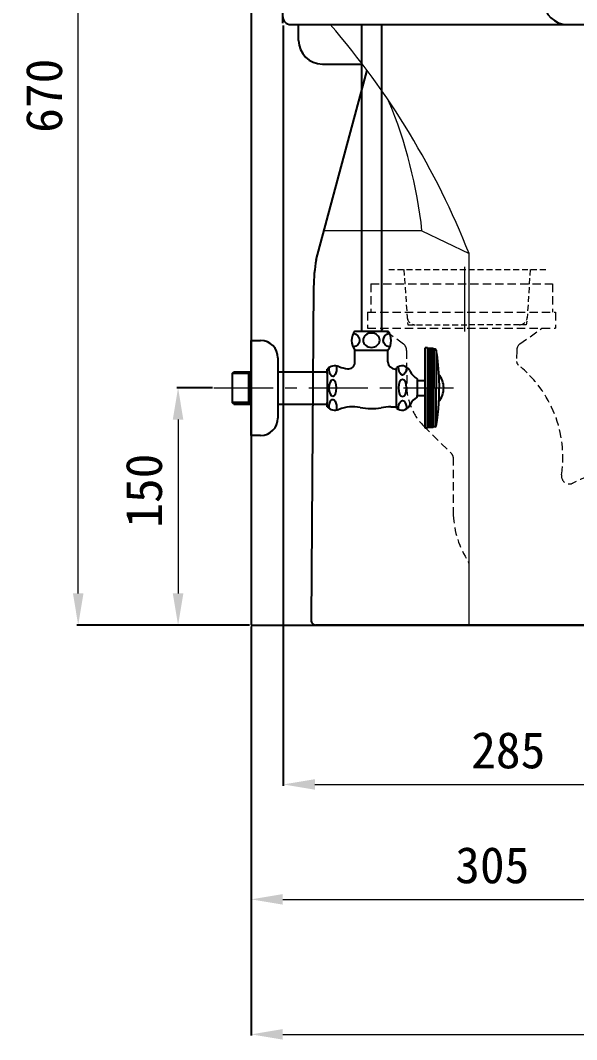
# Model space of a CAD drawing. Extents: x -292 to 8358, y -366 to 1940.
# Drawn here: x 5740 to 6092, y -366 to 279 of the extents above; entities that cross this region are included whole.
import ezdxf

# ---------------------------------------------------------------- set-up
doc = ezdxf.new("R2010")
doc.units = 0
doc.header["$LTSCALE"] = 3
doc.header["$MEASUREMENT"] = 0
doc.linetypes.add('CENTER', pattern=[2, 1.25, -0.25, 0.25, -0.25])
doc.linetypes.add('HIDDEN', pattern=[0.375, 0.25, -0.125])
doc.layers.get('0').update_dxf_attribs({"linetype": 'CONTINUOUS'})
doc.layers.get('DEFPOINTS').update_dxf_attribs({"linetype": 'CONTINUOUS'})
doc.layers.add('1', color=1, linetype='CENTER', lineweight=5)
doc.layers.add('3', color=3, linetype='CONTINUOUS', lineweight=15)
doc.layers.add('4', color=4, linetype='CONTINUOUS')
doc.layers.add('6', color=6, linetype='CONTINUOUS')
doc.dimstyles.get("Standard").update_dxf_attribs({"dimtxt": 0.18, "dimasz": 0.18, "dimexe": 0.18, "dimexo": 0.0625, "dimgap": 0.09, "dimtad": 0, "dimtih": 1, "dimtoh": 1, "dimdec": 4, "dimzin": 0, "dimdsep": 46, "dimtxsty": 'Standard', "dimcen": 0.09, "dimadec": 0, "dimazin": 0, "dimtfac": 1, "dimtdec": 4, "dimtofl": 0, "dimtmove": 0, "dimatfit": 3, "dimfxl": 0, "dimtolj": 1, "dimtzin": 0, "dimarcsym": 0})
doc.dimstyles.new('Standard$0', dxfattribs={"dimtxt": 0.18, "dimasz": 0.18, "dimexe": 0.18, "dimexo": 0.0625, "dimgap": 0.09, "dimtad": 0, "dimtih": 1, "dimtoh": 1, "dimdec": 4, "dimzin": 0, "dimdsep": 46, "dimtxsty": 'Standard', "dimcen": 0.09, "dimadec": 0, "dimazin": 0, "dimtfac": 1, "dimtdec": 4, "dimtofl": 0, "dimtmove": 0, "dimatfit": 3, "dimfxl": 0, "dimtolj": 1, "dimtzin": 0, "dimarcsym": 0})

# ---------------------------------------------------------------- blocks, each defined once
blk = doc.blocks.new('*D9')
at = {"color": 3, "linetype": 'Continuous', "lineweight": -2}
for p, q in [((5861.09, 46.39), (5838.61, 46.39)), ((5884.7, -103.61), (5838.61, -103.61))]:
    blk.add_line(p, q, dxfattribs=at)
at = {"color": 3, "linetype": 'Continuous', "lineweight": 0}
blk.add_line((5839.41, 26.39), (5839.41, -83.61), dxfattribs=at)
at = {"color": 3, "linetype": 'Continuous'}
for points in [[(5836.07, 26.39), (5842.74, 26.39), (5839.41, 46.39)], [(5836.07, -83.61), (5842.74, -83.61), (5839.41, -103.61)]]:
    blk.add_solid(points, dxfattribs=at)
at = {"layer": 'DEFPOINTS', "color": 0, "linetype": 'Continuous'}
for p in [(5862.09, 46.39), (5839.41, -103.61), (5885.7, -103.61)]:
    blk.add_point(p, dxfattribs=at)
at = {"color": 2, "linetype": 'Continuous', "lineweight": 5, "insert": (5817.91, -18.61), "char_height": 23, "attachment_point": 5, "rotation": 90}
blk.add_mtext('\\A1;150', dxfattribs=at)
blk = doc.blocks.new('*D10')
at = {"color": 3, "linetype": 'Continuous', "lineweight": -2}
for p, q in [((5906, 275.66), (5906, -205.26)), ((6190.7, -183.34), (6190.7, -205.26))]:
    blk.add_line(p, q, dxfattribs=at)
at = {"color": 3, "linetype": 'Continuous', "lineweight": 0}
blk.add_line((5926, -204.46), (6170.7, -204.46), dxfattribs=at)
at = {"color": 3, "linetype": 'Continuous'}
for points in [[(5926, -201.13), (5926, -207.79), (5906, -204.46)], [(6170.7, -201.13), (6170.7, -207.79), (6190.7, -204.46)]]:
    blk.add_solid(points, dxfattribs=at)
at = {"layer": 'DEFPOINTS', "color": 0, "linetype": 'Continuous'}
for p in [(5906, 276.66), (6190.7, -182.34), (6190.7, -204.46)]:
    blk.add_point(p, dxfattribs=at)
at = {"color": 2, "linetype": 'Continuous', "lineweight": 5, "insert": (6048.35, -182.96), "char_height": 23, "attachment_point": 5}
blk.add_mtext('\\A1;285', dxfattribs=at)
blk = doc.blocks.new('*D11')
at = {"color": 3, "linetype": 'Continuous', "lineweight": -2}
for p, q in [((5885.63, -104.61), (5885.63, -277.99)), ((6190.7, -183.34), (6190.7, -277.99))]:
    blk.add_line(p, q, dxfattribs=at)
at = {"color": 3, "linetype": 'Continuous', "lineweight": 0}
blk.add_line((5905.63, -277.19), (6170.7, -277.19), dxfattribs=at)
at = {"color": 3, "linetype": 'Continuous'}
for points in [[(5905.63, -273.86), (5905.63, -280.52), (5885.63, -277.19)], [(6170.7, -273.86), (6170.7, -280.52), (6190.7, -277.19)]]:
    blk.add_solid(points, dxfattribs=at)
at = {"layer": 'DEFPOINTS', "color": 0, "linetype": 'Continuous'}
for p in [(5885.63, -103.61), (6190.7, -182.34), (6190.7, -277.19)]:
    blk.add_point(p, dxfattribs=at)
at = {"color": 2, "linetype": 'Continuous', "lineweight": 5, "insert": (6038.24, -255.69), "char_height": 23, "attachment_point": 5}
blk.add_mtext('\\A1;305', dxfattribs=at)
blk = doc.blocks.new('*D19')
at = {"color": 3, "lineweight": -2}
for p, q in [((5911.26, 566.23), (5775.4, 566.23)), ((5884.63, -103.61), (5775.4, -103.61))]:
    blk.add_line(p, q, dxfattribs=at)
at = {"color": 3, "linetype": 'Continuous', "lineweight": 0}
blk.add_line((5776.2, -83.61), (5776.2, 546.23), dxfattribs=at)
at = {"color": 3}
for points in [[(5772.87, 546.23), (5779.54, 546.23), (5776.2, 566.23)], [(5772.87, -83.61), (5779.54, -83.61), (5776.2, -103.61)]]:
    blk.add_solid(points, dxfattribs=at)
at = {"layer": 'DEFPOINTS', "color": 0}
for p in [(5776.2, 566.23), (5912.26, 566.23), (5885.63, -103.61)]:
    blk.add_point(p, dxfattribs=at)
at = {"color": 2, "insert": (5754.7, 231.31), "char_height": 23, "attachment_point": 5, "rotation": 90}
blk.add_mtext('\\A1;670', dxfattribs=at)
blk = doc.blocks.new('*D20')
at = {"color": 3, "lineweight": -2}
for p, q in [((5905.7, 277.33), (5905.7, 626.26)), ((6070.86, 291.01), (6070.86, 626.26))]:
    blk.add_line(p, q, dxfattribs=at)
at = {"color": 3, "linetype": 'Continuous', "lineweight": 0}
blk.add_line((5925.7, 625.46), (6050.86, 625.46), dxfattribs=at)
at = {"color": 3}
for points in [[(5925.7, 628.8), (5925.7, 622.13), (5905.7, 625.46)], [(6050.86, 628.8), (6050.86, 622.13), (6070.86, 625.46)]]:
    blk.add_solid(points, dxfattribs=at)
at = {"layer": 'DEFPOINTS', "color": 0}
for p in [(6070.86, 625.46), (6070.86, 290.01), (5905.7, 276.33)]:
    blk.add_point(p, dxfattribs=at)
at = {"color": 2, "insert": (5988.28, 646.96), "char_height": 23, "attachment_point": 5}
blk.add_mtext('\\A1;165', dxfattribs=at)
blk = doc.blocks.new('*D22')
at = {"color": 3, "lineweight": -2}
for p, q in [((6605.66, 268.65), (6605.66, -363.4)), ((5885.63, -104.61), (5885.63, -363.4))]:
    blk.add_line(p, q, dxfattribs=at)
at = {"color": 3, "linetype": 'Continuous', "lineweight": 0}
blk.add_line((5905.63, -362.6), (6585.66, -362.6), dxfattribs=at)
at = {"color": 3}
for points in [[(5905.63, -359.27), (5905.63, -365.94), (5885.63, -362.6)], [(6585.66, -359.27), (6585.66, -365.94), (6605.66, -362.6)]]:
    blk.add_solid(points, dxfattribs=at)
at = {"layer": 'DEFPOINTS', "color": 0}
for p in [(6605.66, 269.65), (5885.63, -103.61), (6605.66, -362.6)]:
    blk.add_point(p, dxfattribs=at)
at = {"color": 2, "insert": (6245.64, -341.1), "char_height": 23, "attachment_point": 5}
blk.add_mtext('\\A1;720', dxfattribs=at)

msp = doc.modelspace()

# ---------------------------------------------------------------- linework, layer by layer
at = {"color": 7}
for p, q in [((5910.7, 276.33), (6600.96, 276.33)), ((5915.7, 266.33), (5915.7, 276.33)), ((5926.81, 127.53), (5958.97, 247.44)), ((5930.7, 251.33), (5956.03, 251.33)), ((5925.17, 110.25), (5923.58, -100.59)), ((5997.61, -103.61), (5926.58, -103.61)), ((6461.06, -103.61), (5997.61, -103.61))]:
    msp.add_line(p, q, dxfattribs=at)
at = {"color": 2, "linetype": 'HIDDEN', "lineweight": 0, "ltscale": 7}
for p, q in [((5961.35, 112.29), (6076.35, 112.29)), ((5961.35, 112.29), (5961.35, 94.29)), ((6076.35, 112.29), (6076.35, 94.29)), ((5959.35, 94.29), (6078.35, 94.29)), ((5959.35, 94.29), (5959.35, 84.29)), ((6078.35, 94.29), (6078.35, 84.29)), ((5959.35, 84.29), (6078.35, 84.29)), ((5981.99, 74.22), (5968.09, 84.28)), ((6055.75, 74.23), (6069.65, 84.29)), ((5984.06, 70.18), (5984.07, 46.95)), ((6053.68, 70.2), (6053.65, 63.21)), ((5994.75, 22.37), (6012.63, 4.64)), ((6013.52, 2.52), (6013.57, -34.02)), ((6023.59, -103.61), (6023.59, -65.12))]:
    msp.add_line(p, q, dxfattribs=at)
at = {"color": 2}
msp.add_line((6025.7, -103.61), (6135.39, -103.61), dxfattribs=at)
at = {"color": 7}
for centre, radius, start, end in [((6085.8, 291.33), 15, 181.26193, 270), ((5930.7, 266.33), 15, 180, 270), ((6025.17, 109.49), 100, 169.6083, 179.56626), ((5926.58, -100.61), 3, 179.56626, 270)]:
    msp.add_arc(centre, radius, start, end, dxfattribs=at)
msp.add_arc((5910.7, 281.33), 5, 180, 270)
at = {"color": 2, "linetype": 'HIDDEN', "lineweight": 0, "ltscale": 7}
for centre, radius, start, end in [((5979.06, 70.17), 5, 0.04466, 54.10673), ((6058.68, 70.18), 5, 125.8861, 179.75562), ((6056.65, 63.19), 3, 179.75562, 231.4151), ((6008.16, 2.41), 74.76, 351.54677, 51.4151), ((6020.47, 48.15), 36.41, 181.8849, 225.07334), ((6010.52, 2.51), 3, 0.08945, 45.24079), ((6258.65, -352.66), 378.84, 110.24375, 116.5549), ((6087.05, -9.32), 5, 171.54677, 296.5549), ((6071.65, -31.51), 58.13, 182.47622, 213.35345), ((6020.59, -65.12), 3, 0, 33.35345)]:
    msp.add_arc(centre, radius, start, end, dxfattribs=at)
at = {"layer": '1', "linetype": 'CENTER', "ltscale": 10}
msp.add_line((5862.09, 46.39), (6013.63, 46.39), dxfattribs=at)
at = {"layer": '3', "color": 7, "linetype": 'Continuous', "lineweight": 5}
for p, q in [((5993.76, 145.81), (5931.71, 145.81)), ((5993.76, 145.81), (6023.58, 131.39)), ((6023.58, -103.61), (6023.58, 131.39))]:
    msp.add_line(p, q, dxfattribs=at)
at = {"layer": '3', "color": 1, "linetype": 'CENTER', "lineweight": 0, "ltscale": 15}
msp.add_line((6020.82, 82.19), (6020.82, 123.08), dxfattribs=at)
at = {"layer": '3', "color": 7, "linetype": 'HIDDEN', "lineweight": 0, "ltscale": 5}
for p, q in [((5972.68, 121.39), (6073.2, 121.39)), ((5982.24, 121.39), (5984.74, 86.39)), ((6062.24, 121.39), (6060.35, 90.68)), ((5984.74, 86.39), (6022.24, 86.39)), ((6055.4, 86.39), (6022.24, 86.39)), ((6059.74, 86.39), (6057.36, 86.39)), ((6060.06, 88.66), (6059.74, 86.39))]:
    msp.add_line(p, q, dxfattribs=at)
at = {"layer": '3', "color": 7, "linetype": 'Continuous', "lineweight": 5}
for centre, radius, start, end in [((5557.21, -52.25), 501.22, 21.49234, 40.96214), ((5696.83, 113.54), 298.68, 6.20245, 22.57193)]:
    msp.add_arc(centre, radius, start, end, dxfattribs=at)
at = {"layer": '3', "color": 7, "linetype": 'HIDDEN', "lineweight": 0, "ltscale": 5}
for centre, start, end in [((5989.39, 91.39), 184.08562, 270), ((6055.39, 91.39), 270, 356.48401)]:
    msp.add_arc(centre, 5, start, end, dxfattribs=at)
at = {"layer": '4'}
for p, q in [((5955.4, 276.33), (5955.4, 82.39)), ((5968.1, 276.33), (5968.1, 82.39)), ((5951.25, 82.39), (5955.4, 82.39)), ((5955.4, 82.39), (5972.25, 82.39)), ((5885.63, 16.39), (5885.63, 76.39)), ((5885.63, 76.39), (5891.63, 76.39)), ((5995.75, 70.89), (5995.75, 71.89)), ((5997.25, 71.89), (5995.75, 71.89)), ((5997.25, 71.69), (5997.25, 71.89)), ((5997.25, 71.69), (5997.25, 46.39)), ((6000.75, 70.97), (5997.25, 70.97)), ((6000.75, 71.39), (5997.55, 71.39)), ((6001.25, 70.89), (6000.75, 71.39)), ((6000.75, 71.39), (6000.75, 46.39)), ((5902.63, 65.39), (5902.63, 27.39)), ((5951.25, 70.39), (5972.25, 70.39)), ((5951.25, 62.47), (5951.25, 70.39)), ((5972.25, 62.89), (5972.25, 70.39)), ((5995.75, 46.39), (5995.75, 70.89)), ((6000.75, 69.97), (5997.25, 69.97)), ((6000.75, 68.97), (5997.25, 68.97)), ((6000.75, 67.97), (5997.25, 67.97)), ((6000.75, 66.97), (5997.25, 66.97)), ((6000.75, 65.97), (5997.25, 65.97)), ((6000.75, 64.97), (5997.25, 64.97)), ((6002.08, 70.89), (6001.25, 70.89)), ((6001.25, 70.89), (6001.25, 46.39)), ((6002.67, 70.39), (6002.67, 46.39)), ((5933.75, 55.64), (5933.75, 58.38)), ((5976.75, 58.39), (5977.66, 58.39)), ((5977.66, 58.39), (5977.66, 59.11)), ((5977.66, 34.39), (5977.66, 58.39)), ((6000.75, 63.97), (5997.25, 63.97)), ((6000.75, 62.97), (5997.25, 62.97)), ((6000.75, 61.97), (5997.25, 61.97)), ((6000.75, 60.97), (5997.25, 60.97)), ((6000.75, 59.97), (5997.25, 59.97)), ((6000.75, 58.97), (5997.25, 58.97)), ((5873.63, 55.64), (5874.63, 56.64)), ((5884.13, 55.64), (5873.63, 55.64)), ((5873.75, 37.14), (5873.75, 55.64)), ((5874.63, 56.64), (5885.63, 56.64)), ((5884.13, 55.64), (5885.13, 56.64)), ((5884.13, 36.14), (5884.13, 56.64)), ((5884.58, 56.02), (5884.58, 36.75)), ((5902.63, 56.64), (5933.75, 56.64)), ((5933.75, 55.64), (5933.75, 37.14)), ((5985.78, 57.71), (5986.33, 56.75)), ((5990.66, 52.12), (5990.66, 51.14)), ((6000.75, 57.97), (5997.25, 57.97)), ((6000.75, 56.97), (5997.25, 56.97)), ((6000.75, 55.97), (5997.25, 55.97)), ((6000.75, 54.97), (5997.25, 54.97)), ((6000.75, 53.97), (5997.25, 53.97)), ((6000.75, 52.97), (5997.25, 52.97)), ((6000.75, 51.97), (5997.25, 51.97)), ((5990.66, 51.14), (5995.75, 51.14)), ((5990.66, 51.14), (5990.66, 41.64)), ((5995.75, 20.89), (5995.75, 46.39)), ((6000.75, 50.97), (5997.25, 50.97)), ((6000.75, 49.97), (5997.25, 49.97)), ((6000.75, 48.97), (5997.25, 48.97)), ((6000.75, 47.97), (5997.25, 47.97)), ((6000.75, 46.97), (5997.25, 46.97)), ((5997.25, 21.09), (5997.25, 46.39)), ((6000.75, 45.8), (5997.25, 45.8)), ((6000.75, 21.39), (6000.75, 46.39)), ((6001.25, 21.89), (6001.25, 46.39)), ((6002.67, 22.39), (6002.67, 46.39)), ((5990.66, 40.65), (5990.66, 41.64)), ((5990.66, 41.64), (5995.75, 41.64)), ((6000.75, 44.8), (5997.25, 44.8)), ((6000.75, 43.8), (5997.25, 43.8)), ((6000.75, 42.8), (5997.25, 42.8)), ((6000.75, 41.8), (5997.25, 41.8)), ((6000.75, 40.8), (5997.25, 40.8)), ((6000.75, 39.8), (5997.25, 39.8)), ((6000.75, 38.8), (5997.25, 38.8)), ((5884.13, 37.14), (5873.63, 37.14)), ((5874.63, 36.14), (5873.63, 37.14)), ((5874.63, 36.14), (5885.63, 36.14)), ((5885.13, 36.14), (5884.13, 37.14)), ((5902.63, 36.14), (5933.75, 36.14)), ((5933.75, 34.39), (5933.75, 37.14)), ((5933.75, 36.14), (5933.75, 35.95)), ((5933.75, 34.39), (5933.75, 35.95)), ((5974.04, 34.39), (5977.66, 34.39)), ((5977.66, 33.67), (5977.66, 34.39)), ((5985.78, 35.06), (5986.33, 36.02)), ((6000.75, 37.8), (5997.25, 37.8)), ((6000.75, 36.8), (5997.25, 36.8)), ((6000.75, 35.8), (5997.25, 35.8)), ((6000.75, 34.8), (5997.25, 34.8)), ((6000.75, 33.8), (5997.25, 33.8)), ((6000.75, 32.8), (5997.25, 32.8)), ((6000.75, 31.8), (5997.25, 31.8)), ((6000.75, 30.8), (5997.25, 30.8)), ((6000.75, 29.8), (5997.25, 29.8)), ((6000.75, 28.8), (5997.25, 28.8)), ((6000.75, 27.8), (5997.25, 27.8)), ((6000.75, 26.8), (5997.25, 26.8)), ((6000.75, 25.8), (5997.25, 25.8)), ((5997.25, 20.89), (5995.75, 20.89)), ((6000.75, 24.8), (5997.25, 24.8)), ((6000.75, 23.8), (5997.25, 23.8)), ((6000.75, 22.8), (5997.25, 22.8)), ((6000.75, 21.8), (5997.25, 21.8)), ((5997.25, 20.89), (5997.25, 21.09)), ((6000.75, 21.39), (5997.55, 21.39)), ((6001.25, 21.89), (6000.75, 21.39)), ((6002.08, 21.89), (6001.25, 21.89)), ((5891.63, 16.39), (5885.63, 16.39))]:
    msp.add_line(p, q, dxfattribs=at)
for centre, radius, start, end in [((5959.25, 76.39), 10, 143.1301, 216.8699), ((5964.25, 76.39), 10, 323.1301, 36.8699), ((5891.63, 65.39), 11, 0, 90), ((5997.55, 71.69), 0.3, 180, 270), ((6002.08, 70.19), 0.7, 9.49341, 90), ((5859.75, 46.39), 145, 1.94314, 9.49341), ((5938.66, 53.39), 7, 69.03386, 134.51294), ((5950.05, 83.11), 24.83, 249.03386, 262.28832), ((5947.25, 62.47), 4, 262.28832, 0), ((5976.75, 62.89), 4.5, 180, 270), ((5981.14, 55.03), 5.36, 30, 130.43057), ((5998.45, 63.75), 14, 210, 236.19018), ((5993.5, 46.34), 14, 0.24727, 38.21407), ((5859.75, 46.39), 145, 350.50659, 1.94314), ((5993.5, 46.46), 14, 321.78593, 359.75273), ((5998.45, 29.02), 14, 123.80982, 150), ((5938.66, 39.38), 7, 225.5, 290.96614), ((5950.05, 9.66), 24.83, 79.26272, 110.96614), ((5961.75, 71.39), 38, 259.26273, 279.30483), ((5974.04, -3.61), 38, 90, 99.30482), ((5981.14, 37.74), 5.36, 229.56943, 330), ((5891.63, 27.39), 11, 270, 0), ((5997.55, 21.09), 0.3, 90, 180), ((6002.08, 22.59), 0.7, 270, 350.50659)]:
    msp.add_arc(centre, radius, start, end, dxfattribs=at)
at = {"layer": '4', "extrusion": (0, 0, -1)}
for centre, major_axis, ratio, start_param, end_param in [((5949.07, 76.61), (-5.23, 0), 0.866391, 1.824119, 4.49897), ((5974.52, 76.61), (-5.23, 0), 0.866391, -1.341088, 1.301465), ((5937.31, 58.89), (0, 5.22), 0.46009, 1.292018, 4.793095), ((5981.43, 59.98), (0, 5.4), 0.478204, 1.649187, 4.692658), ((5937.31, 33.97), (0, 5.22), 0.46009, 4.613779, 8.15122), ((5981.43, 33.07), (0, 5.4), 0.478204, 4.6817, 7.825213)]:
    msp.add_ellipse(centre, major_axis=major_axis, ratio=ratio, start_param=start_param, end_param=end_param, dxfattribs=at)
for centre, major_axis, ratio in [((5961.75, 76.61), (-5.23, 0), 0.866391), ((5937.31, 46.39), (0, -5.22), 0.46009), ((5981.43, 46.39), (0, -5.4), 0.478204)]:
    msp.add_ellipse(centre, major_axis=major_axis, ratio=ratio, dxfattribs=at)
at = {"layer": '6'}
for p, q in [((5885.63, 1801.39), (5885.63, -103.61)), ((5885.63, -103.61), (7783.03, -103.61))]:
    msp.add_line(p, q, dxfattribs=at)

# ---------------------------------------------------------------- dimensions: what is measured, and where the dimension line sits
dim = msp.add_linear_dim(base=(6070.86, 625.46), p1=(5905.7, 276.33), p2=(6070.86, 290.01), dimstyle='Standard$0', override={"dimtxt": 23, "dimasz": 20, "dimexe": 0.8, "dimexo": 1, "dimgap": 10, "dimtad": 1, "dimtih": 0, "dimtoh": 0, "dimdec": 0, "dimzin": 8, "dimclrd": 3, "dimclre": 3, "dimclrt": 2, "dimazin": 2, "dimtdec": 0, "dimtix": 1, "dimtofl": 1, "dimlwd": 0, "dimarcsym": 1})
dim.commit()
dim.dimension.update_dxf_attribs({"geometry": '*D20', "text_midpoint": (5988.28, 646.96)})
dim = msp.add_linear_dim(base=(5776.2, 566.23), p1=(5885.63, -103.61), p2=(5912.26, 566.23), angle=90, dimstyle='Standard$0', override={"dimtxt": 23, "dimasz": 20, "dimexe": 0.8, "dimexo": 1, "dimgap": 10, "dimtad": 1, "dimtih": 0, "dimtoh": 0, "dimdec": 0, "dimzin": 8, "dimclrd": 3, "dimclre": 3, "dimclrt": 2, "dimazin": 2, "dimtdec": 0, "dimtix": 1, "dimtofl": 1, "dimlwd": 0, "dimarcsym": 1})
dim.commit()
dim.dimension.update_dxf_attribs({"geometry": '*D19', "text_midpoint": (5776.2, 231.31), "dimtype": 160})
at = {"linetype": 'Continuous', "lineweight": 5}
dim = msp.add_linear_dim(base=(6190.7, -204.46), p1=(5906, 276.66), p2=(6190.7, -182.34), dimstyle='Standard', override={"dimtxt": 23, "dimasz": 20, "dimexe": 0.8, "dimexo": 1, "dimgap": 10, "dimtad": 1, "dimtih": 0, "dimtoh": 0, "dimdec": 0, "dimzin": 8, "dimclrd": 3, "dimclre": 3, "dimclrt": 2, "dimazin": 2, "dimtdec": 0, "dimtix": 1, "dimtofl": 1, "dimlwd": 0, "dimarcsym": 1}, dxfattribs=at)
dim.commit()
dim.dimension.update_dxf_attribs({"geometry": '*D10', "text_midpoint": (6048.35, -182.96)})
dim = msp.add_linear_dim(base=(6605.66, -362.6), p1=(5885.63, -103.61), p2=(6605.66, 269.65), dimstyle='Standard$0', override={"dimtxt": 23, "dimasz": 20, "dimexe": 0.8, "dimexo": 1, "dimgap": 10, "dimtad": 1, "dimtih": 0, "dimtoh": 0, "dimdec": 0, "dimzin": 8, "dimclrd": 3, "dimclre": 3, "dimclrt": 2, "dimazin": 2, "dimtdec": 0, "dimtix": 1, "dimtofl": 1, "dimlwd": 0, "dimarcsym": 1})
dim.commit()
dim.dimension.update_dxf_attribs({"geometry": '*D22', "text_midpoint": (6245.64, -362.6), "dimtype": 160})
dim = msp.add_linear_dim(base=(5839.41, -103.61), p1=(5862.09, 46.39), p2=(5885.7, -103.61), angle=90, dimstyle='Standard', override={"dimtxt": 23, "dimasz": 20, "dimexe": 0.8, "dimexo": 1, "dimgap": 10, "dimtad": 1, "dimtih": 0, "dimtoh": 0, "dimdec": 0, "dimzin": 8, "dimclrd": 3, "dimclre": 3, "dimclrt": 2, "dimazin": 2, "dimtdec": 0, "dimtix": 1, "dimtofl": 1, "dimlwd": 0, "dimarcsym": 1}, dxfattribs=at)
dim.commit()
dim.dimension.update_dxf_attribs({"geometry": '*D9', "text_midpoint": (5839.41, -18.61), "dimtype": 160})
dim = msp.add_linear_dim(base=(6190.7, -277.19), p1=(5885.63, -103.61), p2=(6190.7, -182.34), dimstyle='Standard', override={"dimtxt": 23, "dimasz": 20, "dimexe": 0.8, "dimexo": 1, "dimgap": 10, "dimtad": 1, "dimtih": 0, "dimtoh": 0, "dimdec": 0, "dimzin": 8, "dimclrd": 3, "dimclre": 3, "dimclrt": 2, "dimazin": 2, "dimtdec": 0, "dimtix": 1, "dimtofl": 1, "dimlwd": 0, "dimarcsym": 1}, dxfattribs=at)
dim.commit()
dim.dimension.update_dxf_attribs({"geometry": '*D11', "text_midpoint": (6038.24, -277.19), "dimtype": 160})

doc.saveas('drawing.dxf')
